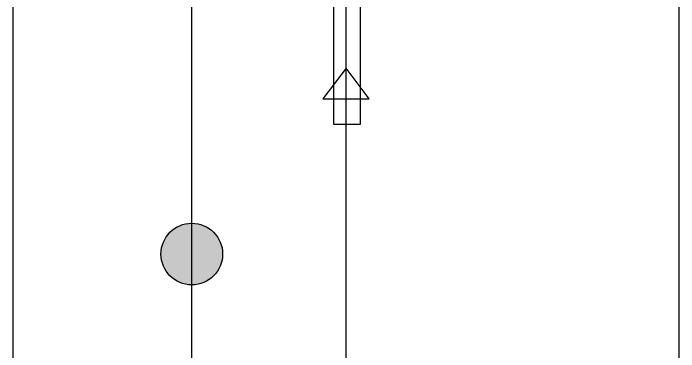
# Model space of a CAD drawing. Header units: millimetres. Extents: x -18594 to 273470, y -238787 to 48452.
# Drawn here: x 134896 to 137054, y -74212 to -73113 of the extents above; entities that cross this region are included whole.
import ezdxf

# ---------------------------------------------------------------- set-up
doc = ezdxf.new("R2010")
doc.units = ezdxf.units.MM
for name, color, linetype, lineweight in [('AM_BOR', 4, 'Continuous', 25), ('Xref AGV layout$0$AM_BOR', 4, 'Continuous', 25), ('Xref AGV layout$0$Cont 3.5', 40, 'Continuous', 25)]:
    doc.layers.add(name, color=color, linetype=linetype, lineweight=lineweight)
doc.layers.add('Xref AGV layout$0$Ndc8_F_Fast', color=5, linetype='Continuous', true_color=0x0000ff)
doc.layers.add('Xref AGV layout$0$Ndc8_Point', color=7, linetype='Continuous', true_color=0x000080)

# ---------------------------------------------------------------- blocks, each defined once
blk = doc.blocks.new('Xref AGV layout$0$ARROW')
at = {"layer": 'Xref AGV layout$0$Cont 3.5'}
blk.add_lwpolyline([(0, 0), (24, 13), (24, 5), (100, 5), (100, 0), (100, -5), (24, -5), (24, -13)], close=True, dxfattribs=at)
blk = doc.blocks.new('Xref AGV layout$0$Double AGV')
blk.add_lwpolyline([(31012.9, -233312), (37805.7, -233312), (37805.7, -235469.6), (31012.9, -235469.6)], close=True)
at = {"layer": 'Xref AGV layout$0$AM_BOR', "xscale": -8.887187737214845, "yscale": 8.713014800014207, "zscale": 8.887187737214845, "rotation": 180}
blk.add_blockref('Xref AGV layout$0$ARROW', (32202.8, -234387.8), dxfattribs=at)
blk = doc.blocks.new('Xref AGV layout')
at = {"layer": 'Xref AGV layout$0$Ndc8_Point'}
h = blk.add_hatch(color=256, dxfattribs=at)
edge = h.paths.add_edge_path(flags=0)
edge.add_arc((135475, -73895), 100, 0, 360)
at = {"layer": 'Xref AGV layout$0$Ndc8_F_Fast'}
for points in [[(135475, -73895), (135475, -71395)], [(135975, -78978), (135975, -71395)], [(135975, -73291), (135900, -73391), (136050, -73391), (135975, -73291)], [(135475, -76395), (135475, -73895)]]:
    blk.add_lwpolyline(points, dxfattribs=at)
at = {"layer": 'Xref AGV layout$0$Ndc8_Point'}
blk.add_circle((135475, -73895), 100, dxfattribs=at)
at = {"rotation": 270}
blk.add_blockref('Xref AGV layout$0$Double AGV', (370365.8, -40382.1), dxfattribs=at)

msp = doc.modelspace()

# ---------------------------------------------------------------- block references
at = {"layer": 'AM_BOR'}
msp.add_blockref('Xref AGV layout', (0, 0), dxfattribs=at)

doc.saveas('drawing.dxf')
